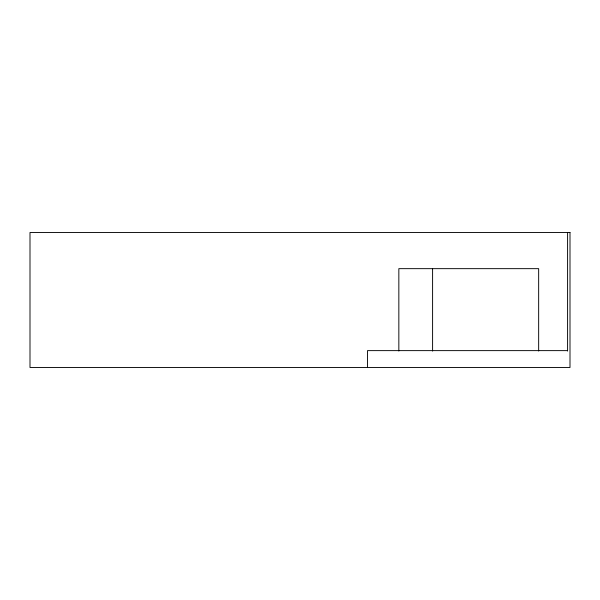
<?xml version="1.0" encoding="UTF-8"?>
<svg xmlns="http://www.w3.org/2000/svg" width="600" height="600" viewBox="0 0 600 600"><rect width="100%" height="100%" fill="white"/><g stroke="black" fill="none" stroke-linecap="round" stroke-linejoin="round"><path stroke-width="0.9" d="M567.592 350.625L367.5 350.625L367.5 367.5M567.592 232.5L567.592 351.082M538.658 351.045L538.658 268.657L398.842 268.657L398.842 351.045M432.592 268.913L432.592 351.082M570 232.5L30 232.5L30 367.5L570 367.5L570 232.5"/></g></svg>
